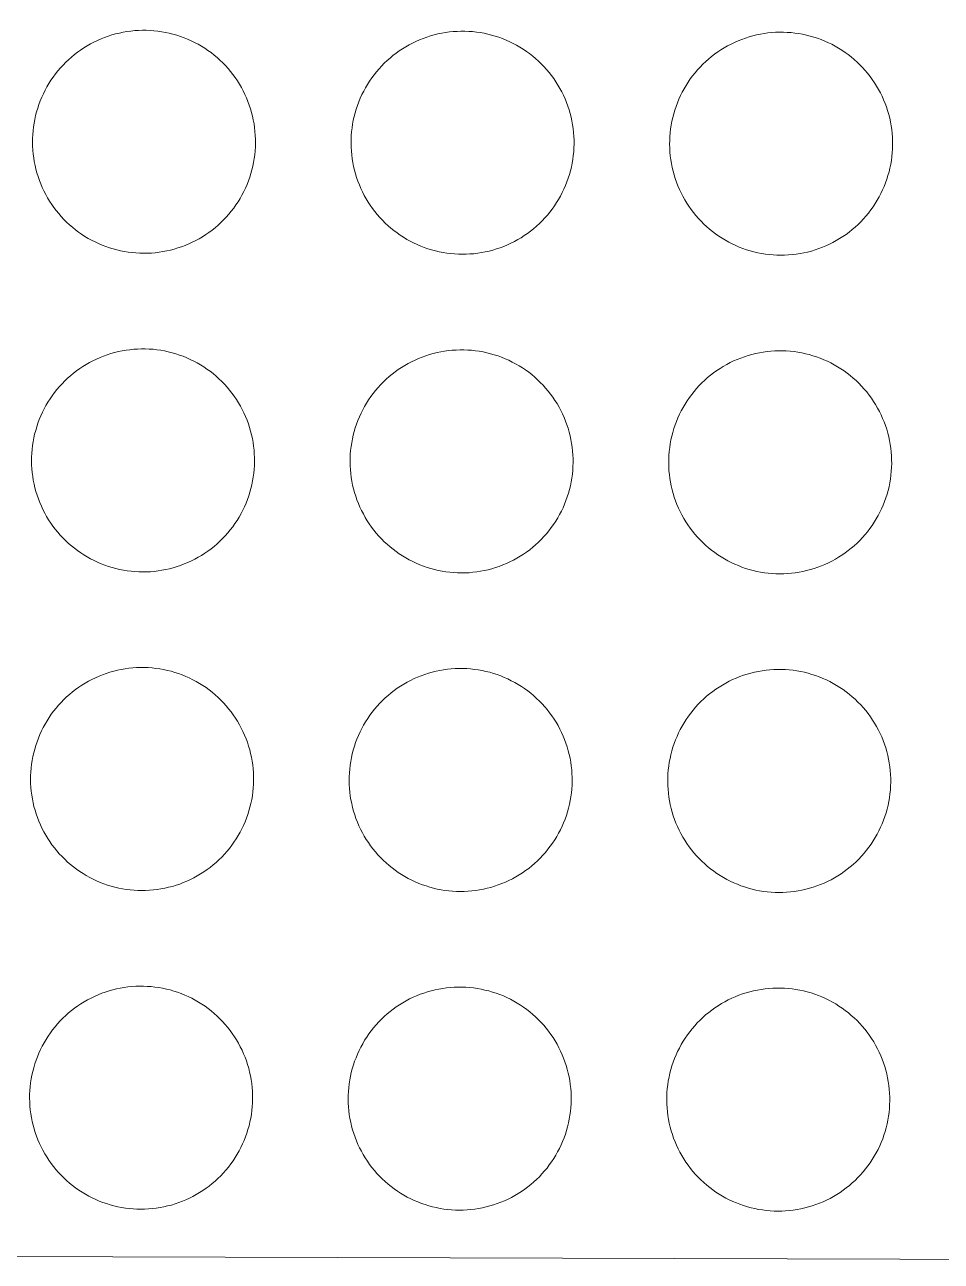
# Model space of a CAD drawing. Header units: metres. Extents: x -902 to -724, y 0 to 650.
# Drawn here: x -800.4055 to -800.2617, y 594.8687 to 595.0627 of the extents above; entities that cross this region are included whole.
import ezdxf

# ---------------------------------------------------------------- set-up
doc = ezdxf.new("R2010")
doc.units = ezdxf.units.M

# ---------------------------------------------------------------- blocks, each defined once
blk = doc.blocks.new('ASSA_Driveway_dwg-40817344-DRG-2871011 - SITE PLAN')
at = {"color": 9, "lineweight": 18, "true_color": 0xc0c0c0, "flags": 128}
for points in [[(-6.37406, 8.16059), (-6.07514, 8.18598), (-6.10053, 8.4849), (-6.39945, 8.45951)], [(-6.23617, 8.39811), (-6.23611, 8.39751), (-6.23603, 8.39691), (-6.23592, 8.39631), (-6.2358, 8.39571), (-6.23565, 8.39512), (-6.23549, 8.39454), (-6.2353, 8.39396), (-6.2351, 8.39339), (-6.23487, 8.39282), (-6.23463, 8.39227), (-6.23436, 8.39172), (-6.23408, 8.39118), (-6.23378, 8.39066), (-6.23346, 8.39014), (-6.23312, 8.38963), (-6.23277, 8.38914), (-6.2324, 8.38866), (-6.23201, 8.38819), (-6.23161, 8.38774), (-6.23119, 8.3873), (-6.23075, 8.38687), (-6.2303, 8.38646), (-6.22984, 8.38607), (-6.22937, 8.38569), (-6.22888, 8.38533), (-6.22838, 8.38499), (-6.22786, 8.38466), (-6.22734, 8.38435), (-6.22681, 8.38406), (-6.22626, 8.38379), (-6.22571, 8.38354), (-6.22515, 8.38331), (-6.22458, 8.3831), (-6.224, 8.3829), (-6.22342, 8.38273), (-6.22283, 8.38258), (-6.22224, 8.38245), (-6.22164, 8.38234), (-6.22104, 8.38225), (-6.22044, 8.38218), (-6.21983, 8.38213), (-6.21923, 8.3821), (-6.21862, 8.38209), (-6.21801, 8.38211), (-6.2174, 8.38214), (-6.2168, 8.3822), (-6.2162, 8.38228), (-6.2156, 8.38238), (-6.215, 8.3825), (-6.21441, 8.38263), (-6.21382, 8.3828), (-6.21324, 8.38298), (-6.21267, 8.38318), (-6.21211, 8.3834), (-6.21155, 8.38364), (-6.211, 8.3839), (-6.21046, 8.38417), (-6.20993, 8.38447), (-6.20941, 8.38478), (-6.2089, 8.38512), (-6.2084, 8.38547), (-6.20792, 8.38583), (-6.20745, 8.38622), (-6.20699, 8.38662), (-6.20655, 8.38703), (-6.20612, 8.38746), (-6.20571, 8.38791), (-6.20531, 8.38837), (-6.20493, 8.38884), (-6.20456, 8.38933), (-6.20421, 8.38982), (-6.20388, 8.39033), (-6.20357, 8.39086), (-6.20328, 8.39139), (-6.203, 8.39193), (-6.20274, 8.39248), (-6.20251, 8.39304), (-6.20229, 8.39361), (-6.20209, 8.39418), (-6.20191, 8.39476), (-6.20176, 8.39535), (-6.20162, 8.39594), (-6.2015, 8.39654), (-6.20141, 8.39713), (-6.20133, 8.39774), (-6.20128, 8.39834), (-6.20125, 8.39895), (-6.20123, 8.39956), (-6.20124, 8.40016), (-6.20127, 8.40077), (-6.20133, 8.40138), (-6.2014, 8.40198), (-6.20149, 8.40258), (-6.2016, 8.40318), (-6.20174, 8.40377), (-6.20189, 8.40436), (-6.20207, 8.40494), (-6.20227, 8.40551), (-6.20248, 8.40608), (-6.20272, 8.40664), (-6.20297, 8.40719), (-6.20324, 8.40773), (-6.20354, 8.40827), (-6.20385, 8.40879), (-6.20417, 8.4093), (-6.20452, 8.4098), (-6.20488, 8.41029), (-6.20526, 8.41076), (-6.20566, 8.41122), (-6.20607, 8.41167), (-6.2065, 8.4121), (-6.20694, 8.41252), (-6.20739, 8.41292), (-6.20786, 8.41331), (-6.20835, 8.41368), (-6.20884, 8.41403), (-6.20935, 8.41436), (-6.20987, 8.41468), (-6.21039, 8.41498), (-6.21093, 8.41526), (-6.21148, 8.41552), (-6.21204, 8.41576), (-6.2126, 8.41598), (-6.21318, 8.41619), (-6.21376, 8.41637), (-6.21434, 8.41653), (-6.21493, 8.41667), (-6.21553, 8.4168), (-6.21613, 8.4169), (-6.21673, 8.41698), (-6.21733, 8.41704), (-6.21794, 8.41707), (-6.21855, 8.41709), (-6.21915, 8.41709), (-6.21976, 8.41706), (-6.22037, 8.41702), (-6.22097, 8.41695), (-6.22157, 8.41686), (-6.22217, 8.41675), (-6.22276, 8.41662), (-6.22335, 8.41647), (-6.22393, 8.4163), (-6.22451, 8.41611), (-6.22508, 8.4159), (-6.22564, 8.41567), (-6.2262, 8.41542), (-6.22674, 8.41515), (-6.22728, 8.41487), (-6.2278, 8.41456), (-6.22832, 8.41424), (-6.22882, 8.41389), (-6.22931, 8.41354), (-6.22979, 8.41316), (-6.23025, 8.41277), (-6.2307, 8.41236), (-6.23114, 8.41194), (-6.23156, 8.4115), (-6.23196, 8.41105), (-6.23235, 8.41058), (-6.23273, 8.4101), (-6.23308, 8.40961), (-6.23342, 8.40911), (-6.23374, 8.40859), (-6.23405, 8.40807), (-6.23433, 8.40753), (-6.2346, 8.40698), (-6.23484, 8.40643), (-6.23507, 8.40586), (-6.23528, 8.40529), (-6.23547, 8.40472), (-6.23563, 8.40413), (-6.23578, 8.40354), (-6.23591, 8.40295), (-6.23602, 8.40235), (-6.2361, 8.40175), (-6.23616, 8.40115), (-6.23621, 8.40054), (-6.23623, 8.39993), (-6.23623, 8.39932), (-6.23621, 8.39872)], [(-6.28599, 8.39388), (-6.28593, 8.39328), (-6.28585, 8.39267), (-6.28574, 8.39207), (-6.28562, 8.39148), (-6.28547, 8.39089), (-6.28531, 8.39031), (-6.28512, 8.38973), (-6.28492, 8.38916), (-6.28469, 8.38859), (-6.28445, 8.38804), (-6.28418, 8.38749), (-6.2839, 8.38695), (-6.2836, 8.38642), (-6.28328, 8.38591), (-6.28294, 8.3854), (-6.28259, 8.38491), (-6.28222, 8.38443), (-6.28183, 8.38396), (-6.28143, 8.38351), (-6.28101, 8.38307), (-6.28057, 8.38264), (-6.28012, 8.38223), (-6.27966, 8.38184), (-6.27919, 8.38146), (-6.2787, 8.3811), (-6.2782, 8.38076), (-6.27768, 8.38043), (-6.27716, 8.38012), (-6.27663, 8.37983), (-6.27608, 8.37956), (-6.27553, 8.37931), (-6.27497, 8.37908), (-6.2744, 8.37887), (-6.27382, 8.37867), (-6.27324, 8.3785), (-6.27265, 8.37835), (-6.27206, 8.37822), (-6.27146, 8.3781), (-6.27086, 8.37801), (-6.27026, 8.37794), (-6.26965, 8.3779), (-6.26905, 8.37787), (-6.26844, 8.37786), (-6.26783, 8.37788), (-6.26722, 8.37791), (-6.26662, 8.37797), (-6.26602, 8.37805), (-6.26542, 8.37814), (-6.26482, 8.37826), (-6.26423, 8.3784), (-6.26365, 8.37856), (-6.26307, 8.37874), (-6.26249, 8.37894), (-6.26193, 8.37916), (-6.26137, 8.3794), (-6.26082, 8.37966), (-6.26028, 8.37994), (-6.25975, 8.38024), (-6.25923, 8.38055), (-6.25872, 8.38089), (-6.25822, 8.38124), (-6.25774, 8.3816), (-6.25727, 8.38199), (-6.25681, 8.38239), (-6.25637, 8.3828), (-6.25594, 8.38323), (-6.25553, 8.38368), (-6.25513, 8.38414), (-6.25475, 8.38461), (-6.25438, 8.38509), (-6.25403, 8.38559), (-6.2537, 8.3861), (-6.25339, 8.38662), (-6.2531, 8.38716), (-6.25282, 8.3877), (-6.25257, 8.38825), (-6.25233, 8.38881), (-6.25211, 8.38937), (-6.25191, 8.38995), (-6.25173, 8.39053), (-6.25158, 8.39112), (-6.25144, 8.39171), (-6.25132, 8.3923), (-6.25123, 8.3929), (-6.25115, 8.39351), (-6.2511, 8.39411), (-6.25107, 8.39472), (-6.25105, 8.39532), (-6.25106, 8.39593), (-6.25109, 8.39654), (-6.25115, 8.39714), (-6.25122, 8.39775), (-6.25131, 8.39835), (-6.25143, 8.39894), (-6.25156, 8.39954), (-6.25172, 8.40012), (-6.25189, 8.40071), (-6.25209, 8.40128), (-6.2523, 8.40185), (-6.25254, 8.40241), (-6.25279, 8.40296), (-6.25306, 8.4035), (-6.25336, 8.40404), (-6.25367, 8.40456), (-6.25399, 8.40507), (-6.25434, 8.40557), (-6.2547, 8.40606), (-6.25508, 8.40653), (-6.25548, 8.40699), (-6.25589, 8.40744), (-6.25632, 8.40787), (-6.25676, 8.40829), (-6.25721, 8.40869), (-6.25768, 8.40907), (-6.25817, 8.40944), (-6.25866, 8.4098), (-6.25917, 8.41013), (-6.25969, 8.41045), (-6.26022, 8.41075), (-6.26075, 8.41103), (-6.2613, 8.41129), (-6.26186, 8.41153), (-6.26242, 8.41175), (-6.263, 8.41195), (-6.26358, 8.41214), (-6.26416, 8.4123), (-6.26475, 8.41244), (-6.26535, 8.41256), (-6.26595, 8.41267), (-6.26655, 8.41275), (-6.26715, 8.4128), (-6.26776, 8.41284), (-6.26837, 8.41286), (-6.26897, 8.41286), (-6.26958, 8.41283), (-6.27019, 8.41278), (-6.27079, 8.41272), (-6.27139, 8.41263), (-6.27199, 8.41252), (-6.27258, 8.41239), (-6.27317, 8.41224), (-6.27375, 8.41207), (-6.27433, 8.41188), (-6.2749, 8.41167), (-6.27546, 8.41144), (-6.27602, 8.41119), (-6.27656, 8.41092), (-6.2771, 8.41063), (-6.27762, 8.41033), (-6.27814, 8.41), (-6.27864, 8.40966), (-6.27913, 8.4093), (-6.27961, 8.40893), (-6.28007, 8.40854), (-6.28052, 8.40813), (-6.28096, 8.40771), (-6.28138, 8.40727), (-6.28178, 8.40682), (-6.28217, 8.40635), (-6.28255, 8.40587), (-6.2829, 8.40538), (-6.28324, 8.40488), (-6.28356, 8.40436), (-6.28387, 8.40383), (-6.28415, 8.4033), (-6.28442, 8.40275), (-6.28466, 8.4022), (-6.28489, 8.40163), (-6.2851, 8.40106), (-6.28529, 8.40048), (-6.28546, 8.3999), (-6.2856, 8.39931), (-6.28573, 8.39872), (-6.28584, 8.39812), (-6.28592, 8.39752), (-6.28599, 8.39691), (-6.28603, 8.39631), (-6.28605, 8.3957), (-6.28605, 8.39509), (-6.28603, 8.39449)], [(-6.33581, 8.38965), (-6.33575, 8.38904), (-6.33567, 8.38844), (-6.33556, 8.38784), (-6.33544, 8.38725), (-6.33529, 8.38666), (-6.33513, 8.38607), (-6.33494, 8.3855), (-6.33474, 8.38492), (-6.33451, 8.38436), (-6.33427, 8.3838), (-6.334, 8.38326), (-6.33372, 8.38272), (-6.33342, 8.38219), (-6.3331, 8.38167), (-6.33276, 8.38117), (-6.33241, 8.38068), (-6.33204, 8.38019), (-6.33165, 8.37973), (-6.33125, 8.37927), (-6.33083, 8.37883), (-6.33039, 8.37841), (-6.32995, 8.378), (-6.32948, 8.37761), (-6.32901, 8.37723), (-6.32852, 8.37687), (-6.32802, 8.37652), (-6.3275, 8.3762), (-6.32698, 8.37589), (-6.32645, 8.3756), (-6.3259, 8.37533), (-6.32535, 8.37508), (-6.32479, 8.37485), (-6.32422, 8.37463), (-6.32364, 8.37444), (-6.32306, 8.37427), (-6.32247, 8.37412), (-6.32188, 8.37398), (-6.32128, 8.37387), (-6.32068, 8.37378), (-6.32008, 8.37371), (-6.31947, 8.37366), (-6.31887, 8.37364), (-6.31826, 8.37363), (-6.31765, 8.37364), (-6.31705, 8.37368), (-6.31644, 8.37374), (-6.31584, 8.37381), (-6.31524, 8.37391), (-6.31464, 8.37403), (-6.31405, 8.37417), (-6.31347, 8.37433), (-6.31289, 8.37451), (-6.31231, 8.37471), (-6.31175, 8.37493), (-6.31119, 8.37517), (-6.31064, 8.37543), (-6.3101, 8.37571), (-6.30957, 8.37601), (-6.30905, 8.37632), (-6.30854, 8.37665), (-6.30804, 8.377), (-6.30756, 8.37737), (-6.30709, 8.37775), (-6.30663, 8.37815), (-6.30619, 8.37857), (-6.30576, 8.379), (-6.30535, 8.37945), (-6.30495, 8.3799), (-6.30457, 8.38038), (-6.3042, 8.38086), (-6.30385, 8.38136), (-6.30352, 8.38187), (-6.30321, 8.38239), (-6.30292, 8.38292), (-6.30264, 8.38346), (-6.30239, 8.38402), (-6.30215, 8.38457), (-6.30193, 8.38514), (-6.30173, 8.38572), (-6.30156, 8.3863), (-6.3014, 8.38688), (-6.30126, 8.38748), (-6.30114, 8.38807), (-6.30105, 8.38867), (-6.30097, 8.38927), (-6.30092, 8.38988), (-6.30089, 8.39049), (-6.30088, 8.39109), (-6.30088, 8.3917), (-6.30091, 8.39231), (-6.30097, 8.39291), (-6.30104, 8.39352), (-6.30113, 8.39412), (-6.30125, 8.39471), (-6.30138, 8.3953), (-6.30154, 8.39589), (-6.30171, 8.39647), (-6.30191, 8.39705), (-6.30212, 8.39762), (-6.30236, 8.39818), (-6.30261, 8.39873), (-6.30288, 8.39927), (-6.30318, 8.3998), (-6.30349, 8.40033), (-6.30382, 8.40084), (-6.30416, 8.40134), (-6.30452, 8.40182), (-6.3049, 8.4023), (-6.3053, 8.40276), (-6.30571, 8.40321), (-6.30614, 8.40364), (-6.30658, 8.40406), (-6.30703, 8.40446), (-6.3075, 8.40484), (-6.30799, 8.40521), (-6.30848, 8.40556), (-6.30899, 8.4059), (-6.30951, 8.40622), (-6.31004, 8.40651), (-6.31057, 8.40679), (-6.31112, 8.40706), (-6.31168, 8.4073), (-6.31225, 8.40752), (-6.31282, 8.40772), (-6.3134, 8.40791), (-6.31398, 8.40807), (-6.31457, 8.40821), (-6.31517, 8.40833), (-6.31577, 8.40843), (-6.31637, 8.40851), (-6.31697, 8.40857), (-6.31758, 8.40861), (-6.31819, 8.40863), (-6.31879, 8.40862), (-6.3194, 8.4086), (-6.32001, 8.40855), (-6.32061, 8.40849), (-6.32121, 8.4084), (-6.32181, 8.40829), (-6.3224, 8.40816), (-6.32299, 8.40801), (-6.32358, 8.40784), (-6.32415, 8.40765), (-6.32472, 8.40744), (-6.32528, 8.40721), (-6.32584, 8.40696), (-6.32638, 8.40669), (-6.32692, 8.4064), (-6.32744, 8.4061), (-6.32796, 8.40577), (-6.32846, 8.40543), (-6.32895, 8.40507), (-6.32943, 8.4047), (-6.32989, 8.40431), (-6.33034, 8.4039), (-6.33078, 8.40347), (-6.3312, 8.40304), (-6.3316, 8.40258), (-6.33199, 8.40212), (-6.33237, 8.40164), (-6.33272, 8.40115), (-6.33306, 8.40064), (-6.33338, 8.40013), (-6.33369, 8.3996), (-6.33397, 8.39906), (-6.33424, 8.39852), (-6.33449, 8.39796), (-6.33471, 8.3974), (-6.33492, 8.39683), (-6.33511, 8.39625), (-6.33528, 8.39567), (-6.33542, 8.39508), (-6.33555, 8.39448), (-6.33566, 8.39389), (-6.33574, 8.39329), (-6.33581, 8.39268), (-6.33585, 8.39208), (-6.33587, 8.39147), (-6.33587, 8.39086), (-6.33585, 8.39025)], [(-6.38563, 8.38542), (-6.38557, 8.38481), (-6.38549, 8.38421), (-6.38538, 8.38361), (-6.38526, 8.38302), (-6.38512, 8.38243), (-6.38495, 8.38184), (-6.38476, 8.38126), (-6.38456, 8.38069), (-6.38433, 8.38013), (-6.38409, 8.37957), (-6.38383, 8.37902), (-6.38354, 8.37849), (-6.38324, 8.37796), (-6.38292, 8.37744), (-6.38259, 8.37694), (-6.38223, 8.37644), (-6.38186, 8.37596), (-6.38147, 8.3755), (-6.38107, 8.37504), (-6.38065, 8.3746), (-6.38021, 8.37418), (-6.37977, 8.37377), (-6.3793, 8.37337), (-6.37883, 8.373), (-6.37834, 8.37264), (-6.37784, 8.37229), (-6.37732, 8.37197), (-6.3768, 8.37166), (-6.37627, 8.37137), (-6.37572, 8.3711), (-6.37517, 8.37085), (-6.37461, 8.37061), (-6.37404, 8.3704), (-6.37346, 8.37021), (-6.37288, 8.37004), (-6.37229, 8.36988), (-6.3717, 8.36975), (-6.3711, 8.36964), (-6.3705, 8.36955), (-6.3699, 8.36948), (-6.36929, 8.36943), (-6.36869, 8.3694), (-6.36808, 8.3694), (-6.36747, 8.36941), (-6.36687, 8.36945), (-6.36626, 8.3695), (-6.36566, 8.36958), (-6.36506, 8.36968), (-6.36446, 8.3698), (-6.36387, 8.36994), (-6.36329, 8.3701), (-6.36271, 8.37028), (-6.36213, 8.37048), (-6.36157, 8.3707), (-6.36101, 8.37094), (-6.36046, 8.3712), (-6.35992, 8.37148), (-6.35939, 8.37177), (-6.35887, 8.37209), (-6.35836, 8.37242), (-6.35786, 8.37277), (-6.35738, 8.37314), (-6.35691, 8.37352), (-6.35645, 8.37392), (-6.35601, 8.37434), (-6.35558, 8.37477), (-6.35517, 8.37521), (-6.35477, 8.37567), (-6.35439, 8.37615), (-6.35402, 8.37663), (-6.35368, 8.37713), (-6.35335, 8.37764), (-6.35303, 8.37816), (-6.35274, 8.37869), (-6.35246, 8.37923), (-6.35221, 8.37978), (-6.35197, 8.38034), (-6.35175, 8.38091), (-6.35155, 8.38148), (-6.35138, 8.38206), (-6.35122, 8.38265), (-6.35108, 8.38324), (-6.35096, 8.38384), (-6.35087, 8.38444), (-6.35079, 8.38504), (-6.35074, 8.38565), (-6.35071, 8.38625), (-6.3507, 8.38686), (-6.35071, 8.38747), (-6.35074, 8.38808), (-6.35079, 8.38868), (-6.35086, 8.38928), (-6.35095, 8.38988), (-6.35107, 8.39048), (-6.3512, 8.39107), (-6.35136, 8.39166), (-6.35153, 8.39224), (-6.35173, 8.39282), (-6.35194, 8.39338), (-6.35218, 8.39395), (-6.35243, 8.3945), (-6.35271, 8.39504), (-6.353, 8.39557), (-6.35331, 8.39609), (-6.35364, 8.39661), (-6.35398, 8.3971), (-6.35434, 8.39759), (-6.35472, 8.39807), (-6.35512, 8.39853), (-6.35553, 8.39897), (-6.35596, 8.39941), (-6.3564, 8.39982), (-6.35686, 8.40023), (-6.35732, 8.40061), (-6.35781, 8.40098), (-6.3583, 8.40133), (-6.35881, 8.40167), (-6.35933, 8.40198), (-6.35986, 8.40228), (-6.3604, 8.40256), (-6.36094, 8.40282), (-6.3615, 8.40307), (-6.36207, 8.40329), (-6.36264, 8.40349), (-6.36322, 8.40367), (-6.3638, 8.40384), (-6.36439, 8.40398), (-6.36499, 8.4041), (-6.36559, 8.4042), (-6.36619, 8.40428), (-6.36679, 8.40434), (-6.3674, 8.40438), (-6.36801, 8.4044), (-6.36862, 8.40439), (-6.36922, 8.40437), (-6.36983, 8.40432), (-6.37043, 8.40425), (-6.37103, 8.40417), (-6.37163, 8.40406), (-6.37222, 8.40393), (-6.37281, 8.40378), (-6.3734, 8.40361), (-6.37397, 8.40342), (-6.37454, 8.40321), (-6.3751, 8.40298), (-6.37566, 8.40273), (-6.3762, 8.40246), (-6.37674, 8.40217), (-6.37726, 8.40186), (-6.37778, 8.40154), (-6.37828, 8.4012), (-6.37877, 8.40084), (-6.37925, 8.40047), (-6.37971, 8.40007), (-6.38016, 8.39967), (-6.3806, 8.39924), (-6.38102, 8.39881), (-6.38142, 8.39835), (-6.38181, 8.39789), (-6.38219, 8.39741), (-6.38254, 8.39692), (-6.38288, 8.39641), (-6.3832, 8.3959), (-6.38351, 8.39537), (-6.38379, 8.39483), (-6.38406, 8.39429), (-6.38431, 8.39373), (-6.38453, 8.39317), (-6.38474, 8.3926), (-6.38493, 8.39202), (-6.3851, 8.39144), (-6.38524, 8.39085), (-6.38537, 8.39025), (-6.38548, 8.38965), (-6.38556, 8.38905), (-6.38563, 8.38845), (-6.38567, 8.38784), (-6.38569, 8.38724), (-6.38569, 8.38663), (-6.38567, 8.38602)], [(-6.23194, 8.34829), (-6.23188, 8.34769), (-6.23179, 8.34708), (-6.23169, 8.34649), (-6.23157, 8.34589), (-6.23142, 8.3453), (-6.23126, 8.34472), (-6.23107, 8.34414), (-6.23087, 8.34357), (-6.23064, 8.343), (-6.2304, 8.34245), (-6.23013, 8.3419), (-6.22985, 8.34136), (-6.22955, 8.34083), (-6.22923, 8.34032), (-6.22889, 8.33981), (-6.22854, 8.33932), (-6.22817, 8.33884), (-6.22778, 8.33837), (-6.22737, 8.33792), (-6.22696, 8.33748), (-6.22652, 8.33705), (-6.22607, 8.33664), (-6.22561, 8.33625), (-6.22513, 8.33587), (-6.22464, 8.33551), (-6.22414, 8.33517), (-6.22363, 8.33484), (-6.22311, 8.33453), (-6.22257, 8.33424), (-6.22203, 8.33397), (-6.22148, 8.33372), (-6.22092, 8.33349), (-6.22035, 8.33328), (-6.21977, 8.33308), (-6.21919, 8.33291), (-6.2186, 8.33276), (-6.21801, 8.33263), (-6.21741, 8.33252), (-6.21681, 8.33242), (-6.21621, 8.33236), (-6.2156, 8.33231), (-6.21499, 8.33228), (-6.21439, 8.33227), (-6.21378, 8.33229), (-6.21317, 8.33232), (-6.21257, 8.33238), (-6.21197, 8.33246), (-6.21137, 8.33256), (-6.21077, 8.33267), (-6.21018, 8.33281), (-6.20959, 8.33297), (-6.20901, 8.33316), (-6.20844, 8.33336), (-6.20787, 8.33358), (-6.20732, 8.33382), (-6.20677, 8.33407), (-6.20623, 8.33435), (-6.2057, 8.33465), (-6.20518, 8.33496), (-6.20467, 8.3353), (-6.20417, 8.33565), (-6.20369, 8.33601), (-6.20322, 8.3364), (-6.20276, 8.3368), (-6.20232, 8.33721), (-6.20189, 8.33764), (-6.20147, 8.33809), (-6.20108, 8.33855), (-6.20069, 8.33902), (-6.20033, 8.33951), (-6.19998, 8.34), (-6.19965, 8.34051), (-6.19934, 8.34103), (-6.19905, 8.34157), (-6.19877, 8.34211), (-6.19851, 8.34266), (-6.19828, 8.34322), (-6.19806, 8.34378), (-6.19786, 8.34436), (-6.19768, 8.34494), (-6.19752, 8.34553), (-6.19739, 8.34612), (-6.19727, 8.34671), (-6.19718, 8.34731), (-6.1971, 8.34792), (-6.19705, 8.34852), (-6.19701, 8.34913), (-6.197, 8.34974), (-6.19701, 8.35034), (-6.19704, 8.35095), (-6.19709, 8.35156), (-6.19717, 8.35216), (-6.19726, 8.35276), (-6.19737, 8.35336), (-6.19751, 8.35395), (-6.19766, 8.35454), (-6.19784, 8.35512), (-6.19803, 8.35569), (-6.19825, 8.35626), (-6.19848, 8.35682), (-6.19874, 8.35737), (-6.19901, 8.35791), (-6.1993, 8.35845), (-6.19961, 8.35897), (-6.19994, 8.35948), (-6.20029, 8.35998), (-6.20065, 8.36047), (-6.20103, 8.36094), (-6.20143, 8.3614), (-6.20184, 8.36185), (-6.20226, 8.36228), (-6.20271, 8.3627), (-6.20316, 8.3631), (-6.20363, 8.36349), (-6.20411, 8.36385), (-6.20461, 8.36421), (-6.20512, 8.36454), (-6.20563, 8.36486), (-6.20616, 8.36516), (-6.2067, 8.36544), (-6.20725, 8.3657), (-6.20781, 8.36594), (-6.20837, 8.36616), (-6.20894, 8.36637), (-6.20952, 8.36655), (-6.21011, 8.36671), (-6.2107, 8.36685), (-6.2113, 8.36698), (-6.21189, 8.36708), (-6.2125, 8.36716), (-6.2131, 8.36722), (-6.21371, 8.36725), (-6.21431, 8.36727), (-6.21492, 8.36727), (-6.21553, 8.36724), (-6.21613, 8.3672), (-6.21674, 8.36713), (-6.21734, 8.36704), (-6.21794, 8.36693), (-6.21853, 8.3668), (-6.21912, 8.36665), (-6.2197, 8.36648), (-6.22028, 8.36629), (-6.22085, 8.36608), (-6.22141, 8.36585), (-6.22196, 8.3656), (-6.22251, 8.36533), (-6.22304, 8.36505), (-6.22357, 8.36474), (-6.22408, 8.36442), (-6.22459, 8.36407), (-6.22508, 8.36372), (-6.22555, 8.36334), (-6.22602, 8.36295), (-6.22647, 8.36254), (-6.2269, 8.36212), (-6.22733, 8.36168), (-6.22773, 8.36123), (-6.22812, 8.36076), (-6.22849, 8.36028), (-6.22885, 8.35979), (-6.22919, 8.35929), (-6.22951, 8.35877), (-6.22981, 8.35824), (-6.2301, 8.35771), (-6.23037, 8.35716), (-6.23061, 8.35661), (-6.23084, 8.35604), (-6.23105, 8.35547), (-6.23124, 8.3549), (-6.2314, 8.35431), (-6.23155, 8.35372), (-6.23168, 8.35313), (-6.23178, 8.35253), (-6.23187, 8.35193), (-6.23193, 8.35132), (-6.23198, 8.35072), (-6.232, 8.35011), (-6.232, 8.3495), (-6.23198, 8.3489)], [(-6.28176, 8.34406), (-6.2817, 8.34345), (-6.28162, 8.34285), (-6.28151, 8.34225), (-6.28139, 8.34166), (-6.28124, 8.34107), (-6.28108, 8.34049), (-6.28089, 8.33991), (-6.28069, 8.33934), (-6.28046, 8.33877), (-6.28022, 8.33822), (-6.27995, 8.33767), (-6.27967, 8.33713), (-6.27937, 8.3366), (-6.27905, 8.33609), (-6.27871, 8.33558), (-6.27836, 8.33509), (-6.27799, 8.33461), (-6.2776, 8.33414), (-6.2772, 8.33368), (-6.27678, 8.33324), (-6.27634, 8.33282), (-6.27589, 8.33241), (-6.27543, 8.33202), (-6.27495, 8.33164), (-6.27447, 8.33128), (-6.27396, 8.33094), (-6.27345, 8.33061), (-6.27293, 8.3303), (-6.27239, 8.33001), (-6.27185, 8.32974), (-6.2713, 8.32949), (-6.27074, 8.32926), (-6.27017, 8.32904), (-6.26959, 8.32885), (-6.26901, 8.32868), (-6.26842, 8.32853), (-6.26783, 8.32839), (-6.26723, 8.32828), (-6.26663, 8.32819), (-6.26603, 8.32812), (-6.26542, 8.32807), (-6.26481, 8.32805), (-6.26421, 8.32804), (-6.2636, 8.32806), (-6.26299, 8.32809), (-6.26239, 8.32815), (-6.26179, 8.32822), (-6.26119, 8.32832), (-6.26059, 8.32844), (-6.26, 8.32858), (-6.25941, 8.32874), (-6.25883, 8.32892), (-6.25826, 8.32912), (-6.25769, 8.32934), (-6.25714, 8.32958), (-6.25659, 8.32984), (-6.25605, 8.33012), (-6.25552, 8.33042), (-6.255, 8.33073), (-6.25449, 8.33106), (-6.25399, 8.33141), (-6.25351, 8.33178), (-6.25304, 8.33217), (-6.25258, 8.33257), (-6.25214, 8.33298), (-6.25171, 8.33341), (-6.25129, 8.33386), (-6.2509, 8.33432), (-6.25052, 8.33479), (-6.25015, 8.33527), (-6.2498, 8.33577), (-6.24947, 8.33628), (-6.24916, 8.3368), (-6.24887, 8.33733), (-6.24859, 8.33788), (-6.24833, 8.33843), (-6.2481, 8.33899), (-6.24788, 8.33955), (-6.24768, 8.34013), (-6.2475, 8.34071), (-6.24735, 8.34129), (-6.24721, 8.34189), (-6.24709, 8.34248), (-6.247, 8.34308), (-6.24692, 8.34369), (-6.24687, 8.34429), (-6.24683, 8.3449), (-6.24682, 8.3455), (-6.24683, 8.34611), (-6.24686, 8.34672), (-6.24691, 8.34732), (-6.24699, 8.34793), (-6.24708, 8.34853), (-6.24719, 8.34912), (-6.24733, 8.34972), (-6.24748, 8.3503), (-6.24766, 8.35088), (-6.24785, 8.35146), (-6.24807, 8.35203), (-6.2483, 8.35259), (-6.24856, 8.35314), (-6.24883, 8.35368), (-6.24912, 8.35422), (-6.24943, 8.35474), (-6.24976, 8.35525), (-6.25011, 8.35575), (-6.25047, 8.35624), (-6.25085, 8.35671), (-6.25125, 8.35717), (-6.25166, 8.35762), (-6.25208, 8.35805), (-6.25253, 8.35847), (-6.25298, 8.35887), (-6.25345, 8.35925), (-6.25393, 8.35962), (-6.25443, 8.35997), (-6.25494, 8.36031), (-6.25545, 8.36063), (-6.25598, 8.36093), (-6.25652, 8.36121), (-6.25707, 8.36147), (-6.25763, 8.36171), (-6.25819, 8.36193), (-6.25877, 8.36213), (-6.25934, 8.36232), (-6.25993, 8.36248), (-6.26052, 8.36262), (-6.26112, 8.36274), (-6.26171, 8.36284), (-6.26232, 8.36292), (-6.26292, 8.36298), (-6.26353, 8.36302), (-6.26413, 8.36304), (-6.26474, 8.36304), (-6.26535, 8.36301), (-6.26596, 8.36296), (-6.26656, 8.3629), (-6.26716, 8.36281), (-6.26776, 8.3627), (-6.26835, 8.36257), (-6.26894, 8.36242), (-6.26952, 8.36225), (-6.2701, 8.36206), (-6.27067, 8.36185), (-6.27123, 8.36162), (-6.27179, 8.36137), (-6.27233, 8.3611), (-6.27287, 8.36081), (-6.27339, 8.36051), (-6.2739, 8.36018), (-6.27441, 8.35984), (-6.2749, 8.35948), (-6.27537, 8.35911), (-6.27584, 8.35872), (-6.27629, 8.35831), (-6.27673, 8.35789), (-6.27715, 8.35745), (-6.27755, 8.357), (-6.27794, 8.35653), (-6.27831, 8.35605), (-6.27867, 8.35556), (-6.27901, 8.35505), (-6.27933, 8.35454), (-6.27963, 8.35401), (-6.27992, 8.35348), (-6.28019, 8.35293), (-6.28043, 8.35238), (-6.28066, 8.35181), (-6.28087, 8.35124), (-6.28106, 8.35066), (-6.28122, 8.35008), (-6.28137, 8.34949), (-6.2815, 8.3489), (-6.2816, 8.3483), (-6.28169, 8.3477), (-6.28175, 8.34709), (-6.2818, 8.34649), (-6.28182, 8.34588), (-6.28182, 8.34527), (-6.2818, 8.34467)], [(-6.33158, 8.33983), (-6.33152, 8.33922), (-6.33144, 8.33862), (-6.33133, 8.33802), (-6.33121, 8.33743), (-6.33106, 8.33684), (-6.3309, 8.33625), (-6.33071, 8.33568), (-6.33051, 8.3351), (-6.33028, 8.33454), (-6.33004, 8.33398), (-6.32977, 8.33344), (-6.32949, 8.3329), (-6.32919, 8.33237), (-6.32887, 8.33185), (-6.32853, 8.33135), (-6.32818, 8.33086), (-6.32781, 8.33037), (-6.32742, 8.32991), (-6.32702, 8.32945), (-6.3266, 8.32901), (-6.32616, 8.32859), (-6.32571, 8.32818), (-6.32525, 8.32779), (-6.32477, 8.32741), (-6.32429, 8.32705), (-6.32378, 8.3267), (-6.32327, 8.32638), (-6.32275, 8.32607), (-6.32221, 8.32578), (-6.32167, 8.32551), (-6.32112, 8.32526), (-6.32056, 8.32503), (-6.31999, 8.32481), (-6.31941, 8.32462), (-6.31883, 8.32445), (-6.31824, 8.32429), (-6.31765, 8.32416), (-6.31705, 8.32405), (-6.31645, 8.32396), (-6.31585, 8.32389), (-6.31524, 8.32384), (-6.31463, 8.32382), (-6.31403, 8.32381), (-6.31342, 8.32382), (-6.31281, 8.32386), (-6.31221, 8.32392), (-6.31161, 8.32399), (-6.31101, 8.32409), (-6.31041, 8.32421), (-6.30982, 8.32435), (-6.30923, 8.32451), (-6.30865, 8.32469), (-6.30808, 8.32489), (-6.30751, 8.32511), (-6.30696, 8.32535), (-6.30641, 8.32561), (-6.30587, 8.32589), (-6.30534, 8.32619), (-6.30482, 8.3265), (-6.30431, 8.32683), (-6.30381, 8.32718), (-6.30333, 8.32755), (-6.30286, 8.32793), (-6.3024, 8.32833), (-6.30196, 8.32875), (-6.30153, 8.32918), (-6.30111, 8.32962), (-6.30072, 8.33008), (-6.30034, 8.33056), (-6.29997, 8.33104), (-6.29962, 8.33154), (-6.29929, 8.33205), (-6.29898, 8.33257), (-6.29869, 8.3331), (-6.29841, 8.33364), (-6.29815, 8.33419), (-6.29792, 8.33475), (-6.2977, 8.33532), (-6.2975, 8.3359), (-6.29732, 8.33648), (-6.29717, 8.33706), (-6.29703, 8.33765), (-6.29691, 8.33825), (-6.29682, 8.33885), (-6.29674, 8.33945), (-6.29669, 8.34006), (-6.29666, 8.34067), (-6.29664, 8.34127), (-6.29665, 8.34188), (-6.29668, 8.34249), (-6.29673, 8.34309), (-6.29681, 8.34369), (-6.2969, 8.3443), (-6.29701, 8.34489), (-6.29715, 8.34548), (-6.2973, 8.34607), (-6.29748, 8.34665), (-6.29767, 8.34723), (-6.29789, 8.3478), (-6.29813, 8.34836), (-6.29838, 8.34891), (-6.29865, 8.34945), (-6.29894, 8.34998), (-6.29926, 8.35051), (-6.29958, 8.35102), (-6.29993, 8.35152), (-6.30029, 8.352), (-6.30067, 8.35248), (-6.30107, 8.35294), (-6.30148, 8.35339), (-6.30191, 8.35382), (-6.30235, 8.35423), (-6.3028, 8.35464), (-6.30327, 8.35502), (-6.30375, 8.35539), (-6.30425, 8.35574), (-6.30476, 8.35608), (-6.30527, 8.35639), (-6.3058, 8.35669), (-6.30634, 8.35697), (-6.30689, 8.35723), (-6.30745, 8.35748), (-6.30801, 8.3577), (-6.30859, 8.3579), (-6.30917, 8.35809), (-6.30975, 8.35825), (-6.31034, 8.35839), (-6.31094, 8.35851), (-6.31154, 8.35861), (-6.31214, 8.35869), (-6.31274, 8.35875), (-6.31335, 8.35879), (-6.31396, 8.35881), (-6.31456, 8.3588), (-6.31517, 8.35878), (-6.31578, 8.35873), (-6.31638, 8.35866), (-6.31698, 8.35858), (-6.31758, 8.35847), (-6.31817, 8.35834), (-6.31876, 8.35819), (-6.31934, 8.35802), (-6.31992, 8.35783), (-6.32049, 8.35762), (-6.32105, 8.35739), (-6.32161, 8.35714), (-6.32215, 8.35687), (-6.32269, 8.35658), (-6.32321, 8.35628), (-6.32373, 8.35595), (-6.32423, 8.35561), (-6.32472, 8.35525), (-6.3252, 8.35488), (-6.32566, 8.35448), (-6.32611, 8.35408), (-6.32655, 8.35365), (-6.32697, 8.35322), (-6.32737, 8.35276), (-6.32776, 8.3523), (-6.32814, 8.35182), (-6.32849, 8.35133), (-6.32883, 8.35082), (-6.32915, 8.35031), (-6.32946, 8.34978), (-6.32974, 8.34924), (-6.33001, 8.3487), (-6.33025, 8.34814), (-6.33048, 8.34758), (-6.33069, 8.34701), (-6.33088, 8.34643), (-6.33104, 8.34585), (-6.33119, 8.34526), (-6.33132, 8.34466), (-6.33142, 8.34407), (-6.33151, 8.34346), (-6.33157, 8.34286), (-6.33162, 8.34225), (-6.33164, 8.34165), (-6.33164, 8.34104), (-6.33162, 8.34043)], [(-6.3814, 8.3356), (-6.38134, 8.33499), (-6.38126, 8.33439), (-6.38115, 8.33379), (-6.38103, 8.3332), (-6.38088, 8.33261), (-6.38072, 8.33202), (-6.38053, 8.33144), (-6.38033, 8.33087), (-6.3801, 8.33031), (-6.37986, 8.32975), (-6.37959, 8.3292), (-6.37931, 8.32867), (-6.37901, 8.32814), (-6.37869, 8.32762), (-6.37835, 8.32712), (-6.378, 8.32662), (-6.37763, 8.32614), (-6.37724, 8.32567), (-6.37684, 8.32522), (-6.37642, 8.32478), (-6.37598, 8.32436), (-6.37553, 8.32395), (-6.37507, 8.32355), (-6.3746, 8.32318), (-6.37411, 8.32282), (-6.37361, 8.32247), (-6.37309, 8.32215), (-6.37257, 8.32184), (-6.37204, 8.32155), (-6.37149, 8.32128), (-6.37094, 8.32103), (-6.37038, 8.32079), (-6.36981, 8.32058), (-6.36923, 8.32039), (-6.36865, 8.32022), (-6.36806, 8.32006), (-6.36747, 8.31993), (-6.36687, 8.31982), (-6.36627, 8.31973), (-6.36567, 8.31966), (-6.36506, 8.31961), (-6.36446, 8.31958), (-6.36385, 8.31958), (-6.36324, 8.31959), (-6.36263, 8.31963), (-6.36203, 8.31968), (-6.36143, 8.31976), (-6.36083, 8.31986), (-6.36023, 8.31998), (-6.35964, 8.32012), (-6.35905, 8.32028), (-6.35847, 8.32046), (-6.3579, 8.32066), (-6.35734, 8.32088), (-6.35678, 8.32112), (-6.35623, 8.32138), (-6.35569, 8.32166), (-6.35516, 8.32195), (-6.35464, 8.32227), (-6.35413, 8.3226), (-6.35363, 8.32295), (-6.35315, 8.32332), (-6.35268, 8.3237), (-6.35222, 8.3241), (-6.35178, 8.32452), (-6.35135, 8.32495), (-6.35094, 8.32539), (-6.35054, 8.32585), (-6.35016, 8.32632), (-6.34979, 8.32681), (-6.34944, 8.32731), (-6.34911, 8.32782), (-6.3488, 8.32834), (-6.34851, 8.32887), (-6.34823, 8.32941), (-6.34797, 8.32996), (-6.34774, 8.33052), (-6.34752, 8.33109), (-6.34732, 8.33166), (-6.34714, 8.33224), (-6.34699, 8.33283), (-6.34685, 8.33342), (-6.34673, 8.33402), (-6.34664, 8.33462), (-6.34656, 8.33522), (-6.34651, 8.33583), (-6.34648, 8.33643), (-6.34646, 8.33704), (-6.34647, 8.33765), (-6.3465, 8.33825), (-6.34655, 8.33886), (-6.34663, 8.33946), (-6.34672, 8.34006), (-6.34683, 8.34066), (-6.34697, 8.34125), (-6.34712, 8.34184), (-6.3473, 8.34242), (-6.3475, 8.343), (-6.34771, 8.34356), (-6.34795, 8.34412), (-6.3482, 8.34468), (-6.34847, 8.34522), (-6.34877, 8.34575), (-6.34908, 8.34627), (-6.3494, 8.34678), (-6.34975, 8.34728), (-6.35011, 8.34777), (-6.35049, 8.34825), (-6.35089, 8.34871), (-6.3513, 8.34915), (-6.35173, 8.34959), (-6.35217, 8.35), (-6.35262, 8.3504), (-6.35309, 8.35079), (-6.35358, 8.35116), (-6.35407, 8.35151), (-6.35458, 8.35185), (-6.3551, 8.35216), (-6.35562, 8.35246), (-6.35616, 8.35274), (-6.35671, 8.353), (-6.35727, 8.35325), (-6.35783, 8.35347), (-6.35841, 8.35367), (-6.35899, 8.35385), (-6.35957, 8.35402), (-6.36016, 8.35416), (-6.36076, 8.35428), (-6.36136, 8.35438), (-6.36196, 8.35446), (-6.36256, 8.35452), (-6.36317, 8.35456), (-6.36378, 8.35458), (-6.36438, 8.35457), (-6.36499, 8.35455), (-6.3656, 8.3545), (-6.3662, 8.35443), (-6.3668, 8.35434), (-6.3674, 8.35424), (-6.36799, 8.35411), (-6.36858, 8.35396), (-6.36916, 8.35379), (-6.36974, 8.3536), (-6.37031, 8.35339), (-6.37087, 8.35315), (-6.37143, 8.35291), (-6.37197, 8.35264), (-6.37251, 8.35235), (-6.37303, 8.35204), (-6.37355, 8.35172), (-6.37405, 8.35138), (-6.37454, 8.35102), (-6.37502, 8.35064), (-6.37548, 8.35025), (-6.37593, 8.34985), (-6.37637, 8.34942), (-6.37679, 8.34898), (-6.37719, 8.34853), (-6.37758, 8.34807), (-6.37796, 8.34759), (-6.37831, 8.34709), (-6.37865, 8.34659), (-6.37897, 8.34608), (-6.37928, 8.34555), (-6.37956, 8.34501), (-6.37983, 8.34447), (-6.38007, 8.34391), (-6.3803, 8.34335), (-6.38051, 8.34278), (-6.3807, 8.3422), (-6.38086, 8.34162), (-6.38101, 8.34103), (-6.38114, 8.34043), (-6.38125, 8.33983), (-6.38133, 8.33923), (-6.38139, 8.33863), (-6.38144, 8.33802), (-6.38146, 8.33742), (-6.38146, 8.33681), (-6.38144, 8.3362)], [(-6.22771, 8.29847), (-6.22765, 8.29787), (-6.22756, 8.29726), (-6.22746, 8.29667), (-6.22733, 8.29607), (-6.22719, 8.29548), (-6.22702, 8.2949), (-6.22684, 8.29432), (-6.22663, 8.29375), (-6.22641, 8.29318), (-6.22616, 8.29263), (-6.2259, 8.29208), (-6.22562, 8.29154), (-6.22532, 8.29101), (-6.225, 8.2905), (-6.22466, 8.28999), (-6.22431, 8.2895), (-6.22393, 8.28902), (-6.22355, 8.28855), (-6.22314, 8.2881), (-6.22272, 8.28766), (-6.22229, 8.28723), (-6.22184, 8.28682), (-6.22138, 8.28643), (-6.2209, 8.28605), (-6.22041, 8.28569), (-6.21991, 8.28535), (-6.2194, 8.28502), (-6.21888, 8.28471), (-6.21834, 8.28442), (-6.2178, 8.28415), (-6.21724, 8.2839), (-6.21668, 8.28367), (-6.21611, 8.28346), (-6.21554, 8.28326), (-6.21496, 8.28309), (-6.21437, 8.28294), (-6.21378, 8.28281), (-6.21318, 8.28269), (-6.21258, 8.2826), (-6.21197, 8.28253), (-6.21137, 8.28249), (-6.21076, 8.28246), (-6.21015, 8.28245), (-6.20955, 8.28247), (-6.20894, 8.2825), (-6.20834, 8.28256), (-6.20773, 8.28264), (-6.20713, 8.28273), (-6.20654, 8.28285), (-6.20595, 8.28299), (-6.20536, 8.28315), (-6.20478, 8.28333), (-6.20421, 8.28354), (-6.20364, 8.28376), (-6.20308, 8.284), (-6.20253, 8.28425), (-6.20199, 8.28453), (-6.20146, 8.28483), (-6.20094, 8.28514), (-6.20044, 8.28548), (-6.19994, 8.28583), (-6.19946, 8.28619), (-6.19898, 8.28658), (-6.19853, 8.28698), (-6.19808, 8.28739), (-6.19766, 8.28782), (-6.19724, 8.28827), (-6.19684, 8.28873), (-6.19646, 8.2892), (-6.1961, 8.28969), (-6.19575, 8.29018), (-6.19542, 8.29069), (-6.19511, 8.29121), (-6.19481, 8.29175), (-6.19454, 8.29229), (-6.19428, 8.29284), (-6.19404, 8.2934), (-6.19383, 8.29396), (-6.19363, 8.29454), (-6.19345, 8.29512), (-6.19329, 8.29571), (-6.19316, 8.2963), (-6.19304, 8.29689), (-6.19294, 8.29749), (-6.19287, 8.2981), (-6.19281, 8.2987), (-6.19278, 8.29931), (-6.19277, 8.29992), (-6.19278, 8.30052), (-6.19281, 8.30113), (-6.19286, 8.30173), (-6.19293, 8.30234), (-6.19303, 8.30294), (-6.19314, 8.30353), (-6.19328, 8.30413), (-6.19343, 8.30471), (-6.19361, 8.3053), (-6.1938, 8.30587), (-6.19402, 8.30644), (-6.19425, 8.307), (-6.19451, 8.30755), (-6.19478, 8.30809), (-6.19507, 8.30863), (-6.19538, 8.30915), (-6.19571, 8.30966), (-6.19606, 8.31016), (-6.19642, 8.31065), (-6.1968, 8.31112), (-6.19719, 8.31158), (-6.19761, 8.31203), (-6.19803, 8.31246), (-6.19847, 8.31288), (-6.19893, 8.31328), (-6.1994, 8.31367), (-6.19988, 8.31403), (-6.20038, 8.31439), (-6.20088, 8.31472), (-6.2014, 8.31504), (-6.20193, 8.31534), (-6.20247, 8.31562), (-6.20302, 8.31588), (-6.20358, 8.31612), (-6.20414, 8.31634), (-6.20471, 8.31655), (-6.20529, 8.31673), (-6.20588, 8.31689), (-6.20647, 8.31703), (-6.20706, 8.31715), (-6.20766, 8.31726), (-6.20826, 8.31734), (-6.20887, 8.3174), (-6.20948, 8.31743), (-6.21008, 8.31745), (-6.21069, 8.31745), (-6.2113, 8.31742), (-6.2119, 8.31738), (-6.21251, 8.31731), (-6.21311, 8.31722), (-6.21371, 8.31711), (-6.2143, 8.31698), (-6.21489, 8.31683), (-6.21547, 8.31666), (-6.21605, 8.31647), (-6.21662, 8.31626), (-6.21718, 8.31603), (-6.21773, 8.31578), (-6.21828, 8.31551), (-6.21881, 8.31522), (-6.21934, 8.31492), (-6.21985, 8.3146), (-6.22035, 8.31425), (-6.22084, 8.3139), (-6.22132, 8.31352), (-6.22179, 8.31313), (-6.22224, 8.31272), (-6.22267, 8.3123), (-6.22309, 8.31186), (-6.2235, 8.31141), (-6.22389, 8.31094), (-6.22426, 8.31046), (-6.22462, 8.30997), (-6.22496, 8.30947), (-6.22528, 8.30895), (-6.22558, 8.30842), (-6.22587, 8.30789), (-6.22613, 8.30734), (-6.22638, 8.30679), (-6.22661, 8.30622), (-6.22682, 8.30565), (-6.227, 8.30507), (-6.22717, 8.30449), (-6.22732, 8.3039), (-6.22745, 8.30331), (-6.22755, 8.30271), (-6.22764, 8.30211), (-6.2277, 8.3015), (-6.22774, 8.3009), (-6.22777, 8.30029), (-6.22777, 8.29968), (-6.22775, 8.29908)], [(-6.27753, 8.29424), (-6.27747, 8.29363), (-6.27738, 8.29303), (-6.27728, 8.29243), (-6.27716, 8.29184), (-6.27701, 8.29125), (-6.27684, 8.29066), (-6.27666, 8.29009), (-6.27645, 8.28951), (-6.27623, 8.28895), (-6.27598, 8.28839), (-6.27572, 8.28785), (-6.27544, 8.28731), (-6.27514, 8.28678), (-6.27482, 8.28627), (-6.27448, 8.28576), (-6.27413, 8.28527), (-6.27375, 8.28479), (-6.27337, 8.28432), (-6.27296, 8.28386), (-6.27254, 8.28342), (-6.27211, 8.283), (-6.27166, 8.28259), (-6.2712, 8.2822), (-6.27072, 8.28182), (-6.27023, 8.28146), (-6.26973, 8.28112), (-6.26922, 8.28079), (-6.2687, 8.28048), (-6.26816, 8.28019), (-6.26762, 8.27992), (-6.26707, 8.27967), (-6.2665, 8.27944), (-6.26594, 8.27922), (-6.26536, 8.27903), (-6.26478, 8.27886), (-6.26419, 8.27871), (-6.2636, 8.27857), (-6.263, 8.27846), (-6.2624, 8.27837), (-6.26179, 8.2783), (-6.26119, 8.27825), (-6.26058, 8.27823), (-6.25997, 8.27822), (-6.25937, 8.27823), (-6.25876, 8.27827), (-6.25816, 8.27833), (-6.25755, 8.2784), (-6.25695, 8.2785), (-6.25636, 8.27862), (-6.25577, 8.27876), (-6.25518, 8.27892), (-6.2546, 8.2791), (-6.25403, 8.2793), (-6.25346, 8.27952), (-6.2529, 8.27976), (-6.25235, 8.28002), (-6.25181, 8.2803), (-6.25128, 8.2806), (-6.25076, 8.28091), (-6.25026, 8.28124), (-6.24976, 8.28159), (-6.24928, 8.28196), (-6.2488, 8.28234), (-6.24835, 8.28274), (-6.2479, 8.28316), (-6.24748, 8.28359), (-6.24706, 8.28404), (-6.24666, 8.2845), (-6.24628, 8.28497), (-6.24592, 8.28545), (-6.24557, 8.28595), (-6.24524, 8.28646), (-6.24493, 8.28698), (-6.24463, 8.28751), (-6.24436, 8.28806), (-6.2441, 8.28861), (-6.24386, 8.28917), (-6.24365, 8.28973), (-6.24345, 8.29031), (-6.24327, 8.29089), (-6.24311, 8.29147), (-6.24298, 8.29207), (-6.24286, 8.29266), (-6.24276, 8.29326), (-6.24269, 8.29386), (-6.24264, 8.29447), (-6.2426, 8.29508), (-6.24259, 8.29568), (-6.2426, 8.29629), (-6.24263, 8.2969), (-6.24268, 8.2975), (-6.24275, 8.29811), (-6.24285, 8.29871), (-6.24296, 8.2993), (-6.2431, 8.2999), (-6.24325, 8.30048), (-6.24343, 8.30106), (-6.24362, 8.30164), (-6.24384, 8.30221), (-6.24407, 8.30277), (-6.24433, 8.30332), (-6.2446, 8.30386), (-6.24489, 8.30439), (-6.2452, 8.30492), (-6.24553, 8.30543), (-6.24588, 8.30593), (-6.24624, 8.30641), (-6.24662, 8.30689), (-6.24701, 8.30735), (-6.24743, 8.3078), (-6.24785, 8.30823), (-6.24829, 8.30865), (-6.24875, 8.30905), (-6.24922, 8.30943), (-6.2497, 8.3098), (-6.2502, 8.31015), (-6.2507, 8.31049), (-6.25122, 8.31081), (-6.25175, 8.3111), (-6.25229, 8.31138), (-6.25284, 8.31165), (-6.2534, 8.31189), (-6.25396, 8.31211), (-6.25453, 8.31231), (-6.25511, 8.3125), (-6.2557, 8.31266), (-6.25629, 8.3128), (-6.25688, 8.31292), (-6.25748, 8.31302), (-6.25809, 8.3131), (-6.25869, 8.31316), (-6.2593, 8.3132), (-6.2599, 8.31322), (-6.26051, 8.31321), (-6.26112, 8.31319), (-6.26172, 8.31314), (-6.26233, 8.31308), (-6.26293, 8.31299), (-6.26353, 8.31288), (-6.26412, 8.31275), (-6.26471, 8.3126), (-6.26529, 8.31243), (-6.26587, 8.31224), (-6.26644, 8.31203), (-6.267, 8.3118), (-6.26755, 8.31155), (-6.2681, 8.31128), (-6.26863, 8.31099), (-6.26916, 8.31069), (-6.26967, 8.31036), (-6.27018, 8.31002), (-6.27067, 8.30966), (-6.27114, 8.30929), (-6.27161, 8.3089), (-6.27206, 8.30849), (-6.27249, 8.30807), (-6.27291, 8.30763), (-6.27332, 8.30718), (-6.27371, 8.30671), (-6.27408, 8.30623), (-6.27444, 8.30574), (-6.27478, 8.30523), (-6.2751, 8.30472), (-6.2754, 8.30419), (-6.27569, 8.30366), (-6.27595, 8.30311), (-6.2762, 8.30255), (-6.27643, 8.30199), (-6.27664, 8.30142), (-6.27682, 8.30084), (-6.27699, 8.30026), (-6.27714, 8.29967), (-6.27727, 8.29908), (-6.27737, 8.29848), (-6.27746, 8.29788), (-6.27752, 8.29727), (-6.27757, 8.29667), (-6.27759, 8.29606), (-6.27759, 8.29545), (-6.27757, 8.29484)], [(-6.32735, 8.29001), (-6.32729, 8.2894), (-6.3272, 8.2888), (-6.3271, 8.2882), (-6.32698, 8.28761), (-6.32683, 8.28702), (-6.32667, 8.28643), (-6.32648, 8.28585), (-6.32627, 8.28528), (-6.32605, 8.28472), (-6.3258, 8.28416), (-6.32554, 8.28362), (-6.32526, 8.28308), (-6.32496, 8.28255), (-6.32464, 8.28203), (-6.3243, 8.28153), (-6.32395, 8.28103), (-6.32358, 8.28055), (-6.32319, 8.28009), (-6.32278, 8.27963), (-6.32236, 8.27919), (-6.32193, 8.27877), (-6.32148, 8.27836), (-6.32102, 8.27796), (-6.32054, 8.27759), (-6.32005, 8.27723), (-6.31955, 8.27688), (-6.31904, 8.27656), (-6.31852, 8.27625), (-6.31798, 8.27596), (-6.31744, 8.27569), (-6.31689, 8.27544), (-6.31632, 8.27521), (-6.31576, 8.27499), (-6.31518, 8.2748), (-6.3146, 8.27463), (-6.31401, 8.27447), (-6.31342, 8.27434), (-6.31282, 8.27423), (-6.31222, 8.27414), (-6.31162, 8.27407), (-6.31101, 8.27402), (-6.3104, 8.27399), (-6.3098, 8.27399), (-6.30919, 8.274), (-6.30858, 8.27404), (-6.30798, 8.27409), (-6.30737, 8.27417), (-6.30677, 8.27427), (-6.30618, 8.27439), (-6.30559, 8.27453), (-6.305, 8.27469), (-6.30442, 8.27487), (-6.30385, 8.27507), (-6.30328, 8.27529), (-6.30272, 8.27553), (-6.30218, 8.27579), (-6.30163, 8.27607), (-6.3011, 8.27637), (-6.30059, 8.27668), (-6.30008, 8.27701), (-6.29958, 8.27736), (-6.2991, 8.27773), (-6.29863, 8.27811), (-6.29817, 8.27851), (-6.29772, 8.27893), (-6.2973, 8.27936), (-6.29688, 8.2798), (-6.29649, 8.28026), (-6.2961, 8.28074), (-6.29574, 8.28122), (-6.29539, 8.28172), (-6.29506, 8.28223), (-6.29475, 8.28275), (-6.29445, 8.28328), (-6.29418, 8.28382), (-6.29392, 8.28437), (-6.29369, 8.28493), (-6.29347, 8.2855), (-6.29327, 8.28607), (-6.29309, 8.28666), (-6.29293, 8.28724), (-6.2928, 8.28783), (-6.29268, 8.28843), (-6.29258, 8.28903), (-6.29251, 8.28963), (-6.29246, 8.29024), (-6.29242, 8.29084), (-6.29241, 8.29145), (-6.29242, 8.29206), (-6.29245, 8.29267), (-6.2925, 8.29327), (-6.29257, 8.29387), (-6.29267, 8.29447), (-6.29278, 8.29507), (-6.29292, 8.29566), (-6.29307, 8.29625), (-6.29325, 8.29683), (-6.29344, 8.29741), (-6.29366, 8.29798), (-6.29389, 8.29854), (-6.29415, 8.29909), (-6.29442, 8.29963), (-6.29471, 8.30016), (-6.29502, 8.30068), (-6.29535, 8.3012), (-6.2957, 8.3017), (-6.29606, 8.30218), (-6.29644, 8.30266), (-6.29684, 8.30312), (-6.29725, 8.30356), (-6.29767, 8.304), (-6.29812, 8.30441), (-6.29857, 8.30482), (-6.29904, 8.3052), (-6.29952, 8.30557), (-6.30002, 8.30592), (-6.30052, 8.30626), (-6.30104, 8.30657), (-6.30157, 8.30687), (-6.30211, 8.30715), (-6.30266, 8.30741), (-6.30322, 8.30766), (-6.30378, 8.30788), (-6.30435, 8.30808), (-6.30493, 8.30826), (-6.30552, 8.30843), (-6.30611, 8.30857), (-6.3067, 8.30869), (-6.3073, 8.30879), (-6.30791, 8.30887), (-6.30851, 8.30893), (-6.30912, 8.30897), (-6.30972, 8.30899), (-6.31033, 8.30898), (-6.31094, 8.30896), (-6.31154, 8.30891), (-6.31215, 8.30884), (-6.31275, 8.30876), (-6.31335, 8.30865), (-6.31394, 8.30852), (-6.31453, 8.30837), (-6.31511, 8.3082), (-6.31569, 8.30801), (-6.31626, 8.3078), (-6.31682, 8.30757), (-6.31737, 8.30732), (-6.31792, 8.30705), (-6.31845, 8.30676), (-6.31898, 8.30646), (-6.31949, 8.30613), (-6.32, 8.30579), (-6.32049, 8.30543), (-6.32096, 8.30506), (-6.32143, 8.30466), (-6.32188, 8.30426), (-6.32231, 8.30383), (-6.32274, 8.3034), (-6.32314, 8.30294), (-6.32353, 8.30248), (-6.3239, 8.302), (-6.32426, 8.30151), (-6.3246, 8.301), (-6.32492, 8.30049), (-6.32522, 8.29996), (-6.32551, 8.29942), (-6.32577, 8.29888), (-6.32602, 8.29832), (-6.32625, 8.29776), (-6.32646, 8.29719), (-6.32664, 8.29661), (-6.32681, 8.29603), (-6.32696, 8.29544), (-6.32709, 8.29484), (-6.32719, 8.29425), (-6.32728, 8.29364), (-6.32734, 8.29304), (-6.32739, 8.29243), (-6.32741, 8.29183), (-6.32741, 8.29122), (-6.32739, 8.29061)], [(-6.37717, 8.28577), (-6.37711, 8.28517), (-6.37702, 8.28457), (-6.37692, 8.28397), (-6.3768, 8.28338), (-6.37665, 8.28279), (-6.37649, 8.2822), (-6.3763, 8.28162), (-6.3761, 8.28105), (-6.37587, 8.28049), (-6.37563, 8.27993), (-6.37536, 8.27938), (-6.37508, 8.27885), (-6.37478, 8.27832), (-6.37446, 8.2778), (-6.37412, 8.2773), (-6.37377, 8.2768), (-6.3734, 8.27632), (-6.37301, 8.27585), (-6.3726, 8.2754), (-6.37219, 8.27496), (-6.37175, 8.27454), (-6.3713, 8.27413), (-6.37084, 8.27373), (-6.37036, 8.27336), (-6.36987, 8.27299), (-6.36937, 8.27265), (-6.36886, 8.27233), (-6.36834, 8.27202), (-6.3678, 8.27173), (-6.36726, 8.27146), (-6.36671, 8.27121), (-6.36615, 8.27097), (-6.36558, 8.27076), (-6.365, 8.27057), (-6.36442, 8.27039), (-6.36383, 8.27024), (-6.36324, 8.27011), (-6.36264, 8.27), (-6.36204, 8.26991), (-6.36144, 8.26984), (-6.36083, 8.26979), (-6.36022, 8.26976), (-6.35962, 8.26976), (-6.35901, 8.26977), (-6.3584, 8.26981), (-6.3578, 8.26986), (-6.35719, 8.26994), (-6.3566, 8.27004), (-6.356, 8.27016), (-6.35541, 8.2703), (-6.35482, 8.27046), (-6.35424, 8.27064), (-6.35367, 8.27084), (-6.3531, 8.27106), (-6.35255, 8.2713), (-6.352, 8.27156), (-6.35146, 8.27184), (-6.35093, 8.27213), (-6.35041, 8.27245), (-6.3499, 8.27278), (-6.3494, 8.27313), (-6.34892, 8.2735), (-6.34845, 8.27388), (-6.34799, 8.27428), (-6.34755, 8.2747), (-6.34712, 8.27513), (-6.3467, 8.27557), (-6.34631, 8.27603), (-6.34592, 8.2765), (-6.34556, 8.27699), (-6.34521, 8.27749), (-6.34488, 8.278), (-6.34457, 8.27852), (-6.34428, 8.27905), (-6.344, 8.27959), (-6.34374, 8.28014), (-6.34351, 8.2807), (-6.34329, 8.28127), (-6.34309, 8.28184), (-6.34291, 8.28242), (-6.34275, 8.28301), (-6.34262, 8.2836), (-6.3425, 8.2842), (-6.34241, 8.2848), (-6.34233, 8.2854), (-6.34228, 8.28601), (-6.34224, 8.28661), (-6.34223, 8.28722), (-6.34224, 8.28783), (-6.34227, 8.28843), (-6.34232, 8.28904), (-6.3424, 8.28964), (-6.34249, 8.29024), (-6.3426, 8.29084), (-6.34274, 8.29143), (-6.34289, 8.29202), (-6.34307, 8.2926), (-6.34326, 8.29318), (-6.34348, 8.29374), (-6.34371, 8.2943), (-6.34397, 8.29486), (-6.34424, 8.2954), (-6.34453, 8.29593), (-6.34484, 8.29645), (-6.34517, 8.29696), (-6.34552, 8.29746), (-6.34588, 8.29795), (-6.34626, 8.29843), (-6.34666, 8.29889), (-6.34707, 8.29933), (-6.34749, 8.29977), (-6.34794, 8.30018), (-6.34839, 8.30058), (-6.34886, 8.30097), (-6.34934, 8.30134), (-6.34984, 8.30169), (-6.35035, 8.30203), (-6.35086, 8.30234), (-6.35139, 8.30264), (-6.35193, 8.30292), (-6.35248, 8.30318), (-6.35304, 8.30342), (-6.3536, 8.30365), (-6.35417, 8.30385), (-6.35475, 8.30403), (-6.35534, 8.3042), (-6.35593, 8.30434), (-6.35653, 8.30446), (-6.35712, 8.30456), (-6.35773, 8.30464), (-6.35833, 8.3047), (-6.35894, 8.30474), (-6.35954, 8.30475), (-6.36015, 8.30475), (-6.36076, 8.30473), (-6.36136, 8.30468), (-6.36197, 8.30461), (-6.36257, 8.30452), (-6.36317, 8.30442), (-6.36376, 8.30429), (-6.36435, 8.30414), (-6.36493, 8.30397), (-6.36551, 8.30377), (-6.36608, 8.30356), (-6.36664, 8.30333), (-6.36719, 8.30308), (-6.36774, 8.30282), (-6.36827, 8.30253), (-6.3688, 8.30222), (-6.36931, 8.3019), (-6.36982, 8.30156), (-6.37031, 8.3012), (-6.37078, 8.30082), (-6.37125, 8.30043), (-6.3717, 8.30002), (-6.37213, 8.2996), (-6.37256, 8.29916), (-6.37296, 8.29871), (-6.37335, 8.29825), (-6.37372, 8.29777), (-6.37408, 8.29727), (-6.37442, 8.29677), (-6.37474, 8.29625), (-6.37504, 8.29573), (-6.37533, 8.29519), (-6.3756, 8.29465), (-6.37584, 8.29409), (-6.37607, 8.29353), (-6.37628, 8.29296), (-6.37647, 8.29238), (-6.37663, 8.2918), (-6.37678, 8.29121), (-6.37691, 8.29061), (-6.37701, 8.29001), (-6.3771, 8.28941), (-6.37716, 8.28881), (-6.37721, 8.2882), (-6.37723, 8.2876), (-6.37723, 8.28699), (-6.37721, 8.28638)]]:
    blk.add_lwpolyline(points, close=True, dxfattribs=at)
blk = doc.blocks.new('T2DPAA-T2D-PWA-SU-M2D-000100_Survey_rvt-1-DRG-2871011 - SITE PLAN')
at = {"color": 9, "lineweight": 18, "true_color": 0xc0c0c0, "rotation": 84.9723245667552}
blk.add_blockref('ASSA_Driveway_dwg-40817344-DRG-2871011 - SITE PLAN', (-1664.71087, 600.50303), dxfattribs=at)

msp = doc.modelspace()

# ---------------------------------------------------------------- block references
at = {"color": 9, "lineweight": 5, "true_color": 0xc0c0c0}
msp.add_blockref('T2DPAA-T2D-PWA-SU-M2D-000100_Survey_rvt-1-DRG-2871011 - SITE PLAN', (873.23631, 0), dxfattribs=at)

doc.saveas('drawing.dxf')
